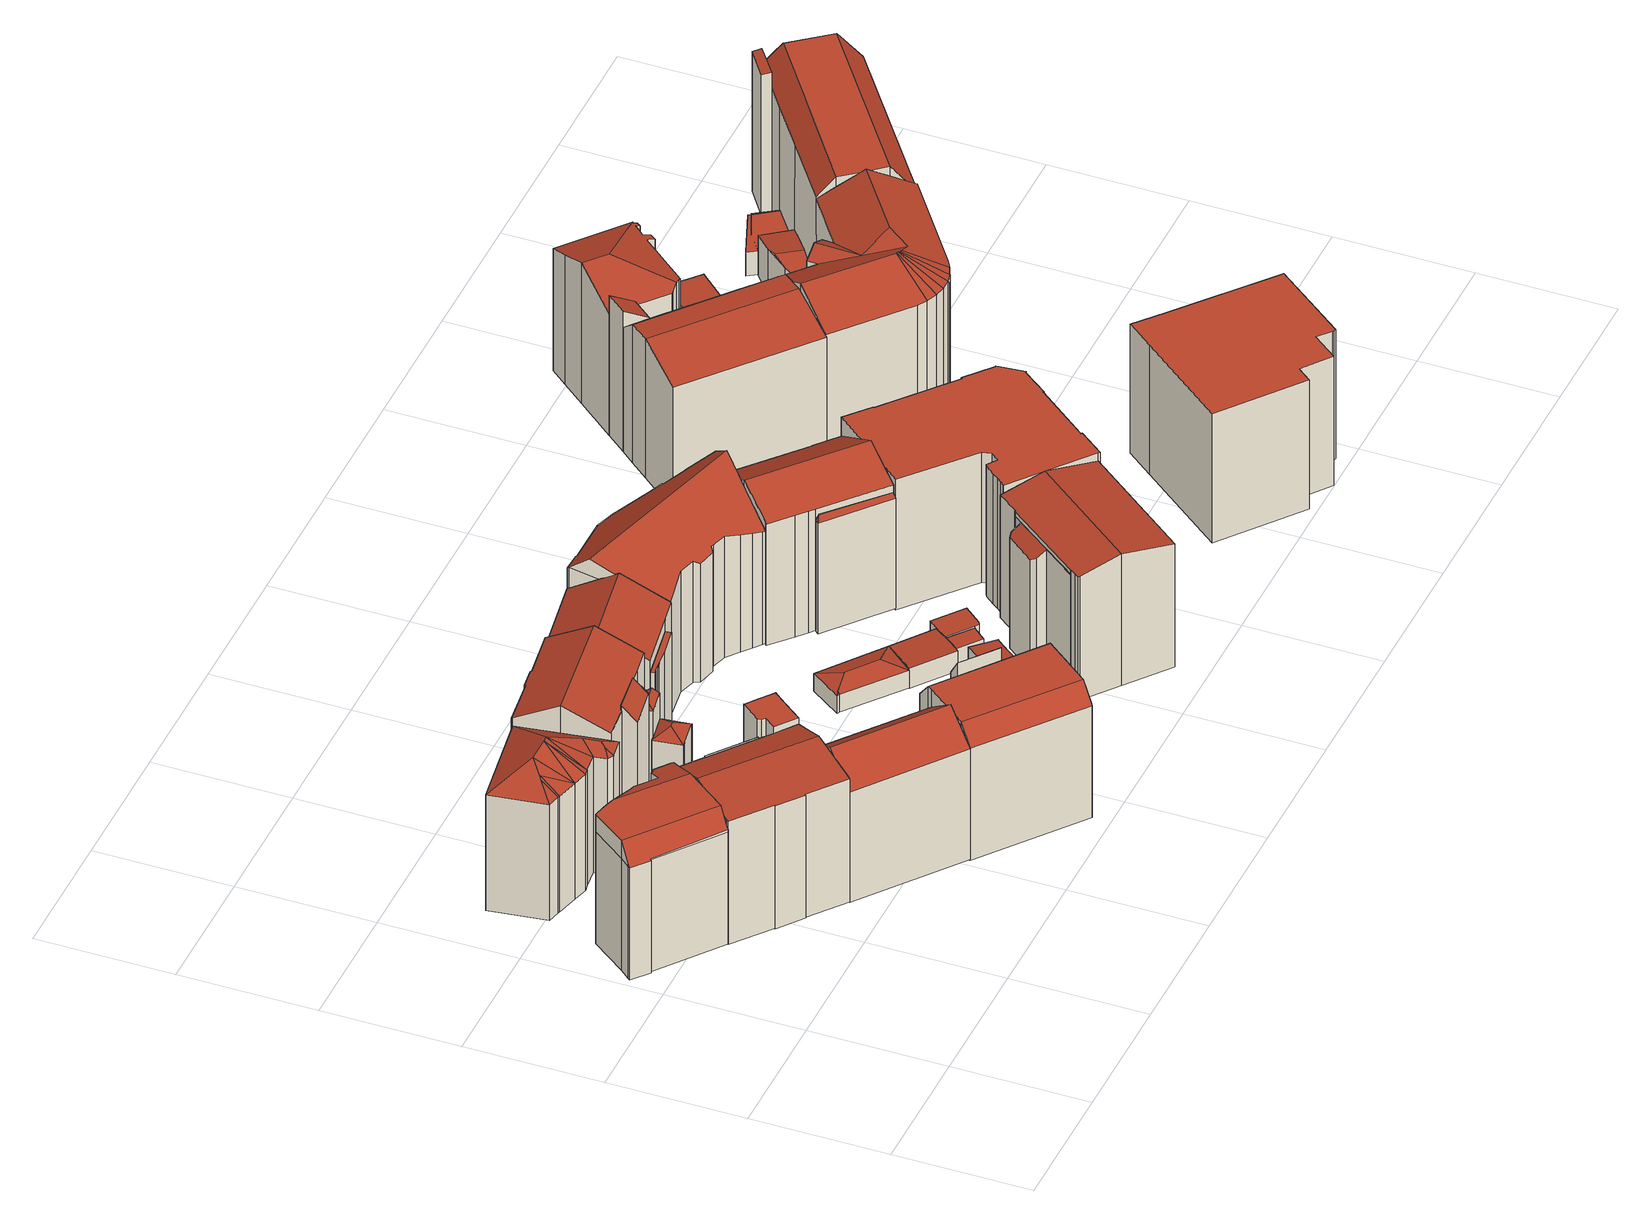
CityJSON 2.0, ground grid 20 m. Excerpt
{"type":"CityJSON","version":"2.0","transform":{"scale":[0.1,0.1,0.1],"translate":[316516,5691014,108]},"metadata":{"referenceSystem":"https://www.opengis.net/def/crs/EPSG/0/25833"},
"CityObjects":{
"building1":{"type":"Building","attributes":{"Dachtyp_tdc":"tdcFreeFormRoof","Gemeindeschluessel":14713000,"Dachneigung":1.89,"QualitaetDacherkennung":36,"Geometrietyp2DReferenz":"3000","function":"31001_9998","roofType":"5000","measuredHeight":21.41},"geometry":[{"type":"MultiSurface","lod":"2","boundaries":[[[0,1,2,3]],[[1,4,5,2]],[[4,6,7,5]],[[6,8,9,7]],[[8,10,11,9]],[[10,12,13,11]],[[12,14,15,13]],[[14,16,17,15]],[[18,19,20,21,22,23,24,25,26,27,28,29]],[[30,31,32,33,34,35,36,37]],[[34,29,28,38,39,35]],[[40,31,30]],[[41,16,19,18]],[[42,41,18,29]],[[43,44,34,33]],[[44,42,29,34]],[[45,43,33,32]],[[40,45,32,31]],[[46,37,36]],[[47,46,36,35]],[[48,47,35,39]],[[49,48,39,38]],[[0,50,28,27]],[[50,49,38,28]],[[1,0,27,26]],[[4,1,26,25]],[[6,4,25,24]],[[8,6,24,23]],[[10,8,23,22]],[[12,10,22,21]],[[14,12,21,20]],[[16,14,20,19]],[[17,51,52,53,54,55,56,57,58,59,60,61,62,63,3,2,5,7,9,11,13,15]],[[16,41,51,17]],[[41,42,52,51]],[[42,44,53,52]],[[44,43,54,53]],[[43,45,55,54]],[[45,40,56,55]],[[40,30,57,56]],[[30,37,58,57]],[[37,46,59,58]],[[46,47,60,59]],[[47,48,61,60]],[[48,49,62,61]],[[49,50,63,62]],[[50,0,3,63]]],"semantics":{"surfaces":[{"type":"WallSurface"},{"type":"RoofSurface"},{"type":"GroundSurface"}],"values":[0,0,0,0,0,0,0,0,1,1,1,0,0,0,0,0,0,0,0,0,0,0,0,0,0,0,0,0,0,0,0,0,2,0,0,0,0,0,0,0,0,0,0,0,0,0,0]}}]},
"building2":{"type":"Building","attributes":{"Dachtyp_tdc":"tdcFreeFormRoof","Gemeindeschluessel":14713000,"Dachneigung":32.53,"QualitaetDacherkennung":9,"Geometrietyp2DReferenz":"3000","function":"31001_9998","roofType":"5000","measuredHeight":22.64},"geometry":[{"type":"MultiSurface","lod":"2","boundaries":[[[64,65,66,67]],[[68,64,69]],[[70,68,69,71]],[[72,73,74]],[[75,73,72]],[[70,73,75]],[[73,70,71]],[[76,77,78]],[[76,79,77]],[[72,79,76]],[[79,72,74]],[[80,81,78,77,82]],[[80,82,83]],[[84,81,80,83,85]],[[84,85,86]],[[76,78,81,84,86,87]],[[75,72,76,87,65]],[[68,70,75,65,64]],[[66,88,89,90,91,92,93,94,95,96,97,98,67]],[[65,87,88,66]],[[87,86,89,88]],[[86,85,90,89]],[[85,83,91,90]],[[83,82,92,91]],[[82,77,93,92]],[[77,79,94,93]],[[79,74,95,94]],[[74,73,96,95]],[[73,71,97,96]],[[71,69,98,97]],[[69,64,67,98]]],"semantics":{"surfaces":[{"type":"WallSurface"},{"type":"RoofSurface"},{"type":"GroundSurface"}],"values":[0,1,1,1,1,1,1,1,1,1,1,1,1,1,1,1,1,1,2,0,0,0,0,0,0,0,0,0,0,0,0]}}]},
"building3":{"type":"Building","attributes":{"Gemeindeschluessel":14713000,"Geometrietyp2DReferenz":"3000","function":"31001_9998","roofType":"9999"},"children":["building3-1","building3-2","building3-3"]},
"building3-1":{"type":"BuildingPart","attributes":{"Dachtyp_tdc":"tdcPolyFlatRoof","Dachneigung":49.2,"QualitaetDacherkennung":31,"Geometrietyp2DReferenz":"3000","roofType":"2100","measuredHeight":20.34},"parents":["building3"],"geometry":[{"type":"MultiSurface","lod":"2","boundaries":[[[99,100,101,102,103]],[[104,100,99,105,106,107,108]],[[109,110,111,112,103,102,113]],[[108,107,110,109,114]],[[107,106,111,110]],[[106,105,112,111]],[[105,99,103,112]],[[115,101,100,104]],[[115,113,102,101]],[[108,114,115,104]],[[114,109,113,115]]],"semantics":{"surfaces":[{"type":"WallSurface"},{"type":"RoofSurface"},{"type":"GroundSurface"},{"type":"ClosureSurface"}],"values":[0,1,2,0,0,0,0,0,3,0,3]}}]},
"building3-2":{"type":"BuildingPart","attributes":{"Dachtyp_tdc":"tdcGableRoof","Dachneigung":10.23,"QualitaetDacherkennung":52,"Geometrietyp2DReferenz":"3000","roofType":"3100","measuredHeight":21.64},"parents":["building3"],"geometry":[{"type":"MultiSurface","lod":"2","boundaries":[[[116,117,118,119]],[[117,120,121,118]],[[120,122,123,121]],[[122,124,125,123]],[[124,126,127,125]],[[126,128,129,127]],[[128,130,131,129]],[[130,114,109,131]],[[101,132,133,102]],[[134,135,136,137]],[[135,138,139,136]],[[138,140,141,139]],[[140,142,143,141]],[[142,116,119,143]],[[138,135,134,132,101,115,114,130,128]],[[128,126,124,122,120,117,116,142,140,138]],[[119,118,121,123,125,127,129,131,109,113,102,133,137,136,139,141,143]],[[113,109,114,115]],[[101,102,113,115]],[[134,137,133,132]]],"semantics":{"surfaces":[{"type":"WallSurface"},{"type":"RoofSurface"},{"type":"GroundSurface"},{"type":"ClosureSurface"}],"values":[0,0,0,0,0,0,0,0,0,0,0,0,0,0,1,1,2,3,3,3]}}]},
"building3-3":{"type":"BuildingPart","attributes":{"Dachtyp_tdc":"tdcPolyFlatRoof","Dachneigung":0,"QualitaetDacherkennung":14,"Geometrietyp2DReferenz":"3000","roofType":"1000","measuredHeight":21.03},"parents":["building3"],"geometry":[{"type":"MultiSurface","lod":"2","boundaries":[[[144,145,146,133,132]],[[145,147,148,146]],[[147,149,150,148]],[[149,151,152,150]],[[151,153,154,152]],[[153,155,156,154]],[[155,157,158,156]],[[157,159,160,158]],[[159,161,162,160]],[[161,163,134,137,162]],[[163,161,159,157,155,153,151,149,147,145,144]],[[133,146,148,150,152,154,156,158,160,162,137]],[[132,134,163,144]],[[132,133,137,134]]],"semantics":{"surfaces":[{"type":"WallSurface"},{"type":"RoofSurface"},{"type":"GroundSurface"},{"type":"ClosureSurface"}],"values":[0,0,0,0,0,0,0,0,0,0,1,2,0,3]}}]},
"building4":{"type":"Building","attributes":{"Dachtyp_tdc":"tdcGableRoof","Gemeindeschluessel":14713000,"Dachneigung":37.11,"QualitaetDacherkennung":63,"Geometrietyp2DReferenz":"3000","function":"31001_9998","roofType":"3100","measuredHeight":21.99},"geometry":[{"type":"MultiSurface","lod":"2","boundaries":[[[164,165,166,167]],[[165,168,169,166]],[[168,170,171,169]],[[170,172,173,171]],[[172,164,167,173]],[[172,174,175,176,164]],[[177,175,174,178]],[[170,178,174,172]],[[168,177,178,170]],[[165,176,175,177,168]],[[164,176,165]],[[167,166,169,171,173]]],"semantics":{"surfaces":[{"type":"WallSurface"},{"type":"RoofSurface"},{"type":"GroundSurface"}],"values":[0,0,0,0,0,1,1,0,0,0,0,2]}}]},
"building5":{"type":"Building","attributes":{"Gemeindeschluessel":14713000,"Geometrietyp2DReferenz":"3000","function":"31001_9998","roofType":"9999"},"children":["building5-1","building5-2","building5-3","building5-4"]},
"building5-1":{"type":"BuildingPart","attributes":{"Dachtyp_tdc":"tdcPolyFlatRoof","Dachneigung":47.16,"QualitaetDacherkennung":30,"Geometrietyp2DReferenz":"3000","roofType":"2100","measuredHeight":20.87},"parents":["building5"],"geometry":[{"type":"MultiSurface","lod":"2","boundaries":[[[179,180,181]],[[179,182,183,180]],[[182,184,185,183]],[[184,186,187,188,185]],[[189,186,184,182,179]],[[180,183,185,188,190]],[[191,187,186,189]],[[191,190,188,187]],[[181,191,189,179]],[[181,180,190,191]]],"semantics":{"surfaces":[{"type":"WallSurface"},{"type":"RoofSurface"},{"type":"GroundSurface"},{"type":"ClosureSurface"}],"values":[0,0,0,0,1,2,0,3,0,3]}}]},
"building5-2":{"type":"BuildingPart","attributes":{"Dachtyp_tdc":"tdcFreeFormRoof","Dachneigung":36.41,"QualitaetDacherkennung":23,"Geometrietyp2DReferenz":"3000","roofType":"5000","measuredHeight":14.68},"parents":["building5"],"geometry":[{"type":"MultiSurface","lod":"2","boundaries":[[[192,193,194,195]],[[193,196,197,198,194]],[[199,200,201,202,203]],[[204,192,200,205]],[[205,200,199]],[[199,196,206,204,205]],[[192,204,206,193]],[[193,206,196]],[[201,195,194,198,202]],[[195,201,200,192]],[[203,197,196,199]],[[203,202,198,197]]],"semantics":{"surfaces":[{"type":"WallSurface"},{"type":"RoofSurface"},{"type":"GroundSurface"},{"type":"ClosureSurface"}],"values":[0,0,0,1,1,1,0,0,2,3,0,3]}}]},
"building5-3":{"type":"BuildingPart","attributes":{"Dachtyp_tdc":"tdcGableRoof","Dachneigung":26.4,"QualitaetDacherkennung":64,"Geometrietyp2DReferenz":"3000","roofType":"3100","measuredHeight":23.47},"parents":["building5"],"geometry":[{"type":"MultiSurface","lod":"2","boundaries":[[[207,208,209,89]],[[208,210,88,209]],[[210,211,212,88]],[[211,213,214,212]],[[213,215,216,214]],[[215,217,218,216]],[[217,219,220,218]],[[219,221,222,220]],[[221,223,224,222]],[[223,225,226,224]],[[225,227,192,195,226]],[[228,181,180,201,200]],[[225,223,221,219,217,215,213,211,210,208]],[[208,207,187,191,181,228,227,225]],[[180,190,188,89,209,88,212,214,216,218,220,222,224,226,195,201]],[[187,207,89,188]],[[200,192,227,228]],[[200,201,195,192]],[[190,180,181,191]],[[187,188,190,191]]],"semantics":{"surfaces":[{"type":"WallSurface"},{"type":"RoofSurface"},{"type":"GroundSurface"},{"type":"ClosureSurface"}],"values":[0,0,0,0,0,0,0,0,0,0,0,0,1,1,2,0,0,3,3,3]}}]},
"building5-4":{"type":"BuildingPart","attributes":{"Dachtyp_tdc":"tdcFreeFormRoof","Dachneigung":27.91,"QualitaetDacherkennung":16,"Geometrietyp2DReferenz":"3000","roofType":"5000","measuredHeight":10.86},"parents":["building5"],"geometry":[{"type":"MultiSurface","lod":"2","boundaries":[[[197,229,230,198]],[[229,231,232,230]],[[231,233,234,232]],[[233,235,236,234]],[[235,237,238,236]],[[237,203,202,238]],[[235,233,231,229,239,240]],[[229,197,239]],[[197,203,237,240,239]],[[237,235,240]],[[198,230,232,234,236,238,202]],[[198,202,203,197]]],"semantics":{"surfaces":[{"type":"WallSurface"},{"type":"RoofSurface"},{"type":"GroundSurface"},{"type":"ClosureSurface"}],"values":[0,0,0,0,0,0,1,1,1,1,2,3]}}]},
"building6":{"type":"Building","attributes":{"Gemeindeschluessel":14713000,"Geometrietyp2DReferenz":"3000","function":"31001_9998","roofType":"9999"},"children":["building6-1","building6-2"]},
"building6-1":{"type":"BuildingPart","attributes":{"Dachtyp_tdc":"tdcCutGableRoof","Dachneigung":0.357,"QualitaetDacherkennung":66,"Geometrietyp2DReferenz":"3000","roofType":"9999","measuredHeight":21.23},"parents":["building6"],"geometry":[{"type":"MultiSurface","lod":"2","boundaries":[[[241,242,243,244]],[[242,245,246,243]],[[245,247,248,246]],[[247,249,250,248]],[[251,252,253,254]],[[252,255,256,253]],[[255,257,258,256]],[[257,259,260,258]],[[259,261,262,260]],[[261,263,264,262]],[[263,265,266,264]],[[265,267,268,266]],[[267,269,270,268]],[[269,271,272,270]],[[271,273,274,272]],[[273,241,244,274]],[[269,267,265,263,261]],[[259,257,255,252,251,249,247,245,242,241,273]],[[261,259,273,271,269]],[[244,243,246,248,250,254,253,256,258,260,262,264,266,268,270,272,274]],[[251,254,250,249]]],"semantics":{"surfaces":[{"type":"WallSurface"},{"type":"RoofSurface"},{"type":"GroundSurface"},{"type":"ClosureSurface"}],"values":[0,0,0,0,0,0,0,0,0,0,0,0,0,0,0,0,1,1,1,2,3]}}]},
"building6-2":{"type":"BuildingPart","attributes":{"Dachtyp_tdc":"tdcPolyFlatRoof","Dachneigung":56.4,"QualitaetDacherkennung":29,"Geometrietyp2DReferenz":"3000","roofType":"2100","measuredHeight":21.3},"parents":["building6"],"geometry":[{"type":"MultiSurface","lod":"2","boundaries":[[[275,276,251,254,277]],[[278,279,280,250,249]],[[279,275,277,280]],[[279,278,276,275]],[[277,254,250,280]],[[249,251,276,278]],[[249,250,254,251]]],"semantics":{"surfaces":[{"type":"WallSurface"},{"type":"RoofSurface"},{"type":"GroundSurface"},{"type":"ClosureSurface"}],"values":[0,0,0,1,2,0,3]}}]},
"building7":{"type":"Building","attributes":{"Gemeindeschluessel":14713000,"Geometrietyp2DReferenz":"3000","function":"31001_9998","roofType":"9999"},"children":["building7-1","building7-2"]},
"building7-1":{"type":"BuildingPart","attributes":{"Dachtyp_tdc":"tdcPolyFlatRoof","Dachneigung":0,"QualitaetDacherkennung":9,"Geometrietyp2DReferenz":"3000","roofType":"1000","measuredHeight":17.21},"parents":["building7"],"geometry":[{"type":"MultiSurface","lod":"2","boundaries":[[[281,282,283,284]],[[282,285,286,283]],[[285,287,288,286]],[[287,289,290,288]],[[289,291,292,290]],[[291,293,294,292]],[[295,281,284,296]],[[295,293,291,289,287,285,282,281]],[[284,283,286,288,290,292,294,296]],[[296,294,293,295]]],"semantics":{"surfaces":[{"type":"WallSurface"},{"type":"RoofSurface"},{"type":"GroundSurface"},{"type":"ClosureSurface"}],"values":[0,0,0,0,0,0,0,1,2,3]}}]},
"building7-2":{"type":"BuildingPart","attributes":{"Dachtyp_tdc":"tdcGableRoof","Dachneigung":28.44,"QualitaetDacherkennung":63,"Geometrietyp2DReferenz":"3000","roofType":"3100","measuredHeight":22.56},"parents":["building7"],"geometry":[{"type":"MultiSurface","lod":"2","boundaries":[[[297,298,299,300]],[[298,301,302,299]],[[301,303,304,302]],[[303,305,306,304]],[[305,307,295,296,306]],[[308,309,310,294,293]],[[309,311,312,310]],[[311,313,314,312]],[[313,297,300,314]],[[309,308,307,305,303,301]],[[301,298,297,313,311,309]],[[300,299,302,304,306,296,294,310,312,314]],[[308,293,295,307]],[[293,294,296,295]]],"semantics":{"surfaces":[{"type":"WallSurface"},{"type":"RoofSurface"},{"type":"GroundSurface"},{"type":"ClosureSurface"}],"values":[0,0,0,0,0,0,0,0,0,1,1,2,0,3]}}]},
"building8":{"type":"Building","attributes":{"Dachtyp_tdc":"tdcFreeFormRoof","Gemeindeschluessel":14713000,"Dachneigung":17.72,"QualitaetDacherkennung":21,"Geometrietyp2DReferenz":"3000","function":"31001_9998","roofType":"5000","measuredHeight":3.78},"geometry":[{"type":"MultiSurface","lod":"2","boundaries":[[[315,316,317,318]],[[316,319,320,317]],[[319,321,322,320]],[[321,323,324,322]],[[323,315,318,324]],[[325,326,323,321]],[[327,325,321,319]],[[327,319,316]],[[326,325,327,316,315]],[[326,315,323]],[[318,317,320,322,324]]],"semantics":{"surfaces":[{"type":"WallSurface"},{"type":"RoofSurface"},{"type":"GroundSurface"}],"values":[0,0,0,0,0,1,1,1,1,1,2]}}]},
"building9":{"type":"Building","attributes":{"Dachtyp_tdc":"tdcPolyFlatRoof","Gemeindeschluessel":14713000,"Dachneigung":6.5,"QualitaetDacherkennung":56,"Geometrietyp2DReferenz":"3000","function":"31001_9998","roofType":"2100","measuredHeight":6.11},"geometry":[{"type":"MultiSurface","lod":"2","boundaries":[[[328,329,330,331]],[[329,332,333,330]],[[332,334,335,333]],[[334,336,337,335]],[[336,338,339,337]],[[338,340,341,339]],[[340,342,343,341]],[[342,328,331,343]],[[342,340,338,336,334,332,329,328]],[[331,330,333,335,337,339,341,343]]],"semantics":{"surfaces":[{"type":"WallSurface"},{"type":"RoofSurface"},{"type":"GroundSurface"}],"values":[0,0,0,0,0,0,0,0,1,2]}}]},
"building10":{"type":"Building","attributes":{"Dachtyp_tdc":"tdcPolyFlatRoof","Gemeindeschluessel":14713000,"Dachneigung":3.26,"QualitaetDacherkennung":68,"Geometrietyp2DReferenz":"3000","function":"31001_9998","roofType":"2100","measuredHeight":3.39},"geometry":[{"type":"MultiSurface","lod":"2","boundaries":[[[344,345,346,347]],[[345,323,348,346]],[[323,349,350,348]],[[349,351,352,350]],[[351,353,354,352]],[[353,344,347,354]],[[353,351,349,323,345,344]],[[347,346,348,350,352,354]]],"semantics":{"surfaces":[{"type":"WallSurface"},{"type":"RoofSurface"},{"type":"GroundSurface"}],"values":[0,0,0,0,0,0,1,2]}}]},
"building11":{"type":"Building","attributes":{"Dachtyp_tdc":"tdcFreeFormRoof","Gemeindeschluessel":14713000,"Dachneigung":31.94,"QualitaetDacherkennung":20,"Geometrietyp2DReferenz":"3000","function":"31001_9998","roofType":"5000","measuredHeight":24.43},"geometry":[{"type":"MultiSurface","lod":"2","boundaries":[[[355,356,357,358]],[[356,359,360,357]],[[359,361,362,360]],[[361,363,364,362]],[[363,365,366,364]],[[365,367,368,366]],[[367,369,370,368]],[[369,371,372,370]],[[371,373,374,372]],[[373,375,376,374]],[[375,377,378,376]],[[377,379,380,378]],[[379,381,382,380]],[[381,383,384,382]],[[383,385,386,384]],[[385,387,388,386]],[[387,389,390,388]],[[389,391,392,390]],[[391,393,394,392]],[[393,395,396,394]],[[395,397,398,396]],[[397,399,400,398]],[[399,401,402,400]],[[401,403,404,402]],[[403,355,358,404]],[[405,401,399,397,395,393,391,389,387,385,383,381,379,406]],[[377,375,373,371,369,367,365,363,361,359,356,355,403,405,406]],[[403,401,405]],[[379,377,406]],[[358,357,360,362,364,366,368,370,372,374,376,378,380,382,384,386,388,390,392,394,396,398,400,402,404]]],"semantics":{"surfaces":[{"type":"WallSurface"},{"type":"RoofSurface"},{"type":"GroundSurface"}],"values":[0,0,0,0,0,0,0,0,0,0,0,0,0,0,0,0,0,0,0,0,0,0,0,0,0,1,1,0,0,2]}}]},
"building12":{"type":"Building","attributes":{"Dachtyp_tdc":"tdcPolyFlatRoof","Gemeindeschluessel":14713000,"Dachneigung":4.57,"QualitaetDacherkennung":68,"Geometrietyp2DReferenz":"3000","function":"31001_9998","roofType":"2100","measuredHeight":3.16},"geometry":[{"type":"MultiSurface","lod":"2","boundaries":[[[407,408,409,410]],[[408,411,412,409]],[[411,413,414,412]],[[413,407,410,414]],[[413,411,408,407]],[[410,409,412,414]]],"semantics":{"surfaces":[{"type":"WallSurface"},{"type":"RoofSurface"},{"type":"GroundSurface"}],"values":[0,0,0,0,1,2]}}]},
"building13":{"type":"Building","attributes":{"Dachtyp_tdc":"tdcPolyFlatRoof","Gemeindeschluessel":14713000,"Dachneigung":5.61,"QualitaetDacherkennung":74,"Geometrietyp2DReferenz":"3000","function":"31001_9998","roofType":"2100","measuredHeight":3.63},"geometry":[{"type":"MultiSurface","lod":"2","boundaries":[[[415,416,417,418]],[[416,419,420,417]],[[419,421,422,420]],[[421,423,424,422]],[[423,425,426,424]],[[425,427,428,426]],[[427,415,418,428]],[[427,425,423,421,419,416,415]],[[418,417,420,422,424,426,428]]],"semantics":{"surfaces":[{"type":"WallSurface"},{"type":"RoofSurface"},{"type":"GroundSurface"}],"values":[0,0,0,0,0,0,0,1,2]}}]},
"building14":{"type":"Building","attributes":{"Gemeindeschluessel":14713000,"Geometrietyp2DReferenz":"3000","function":"31001_9998","roofType":"9999"},"children":["building14-1","building14-2"]},
"building14-1":{"type":"BuildingPart","attributes":{"Dachtyp_tdc":"tdcGableRoof","Dachneigung":10.12,"QualitaetDacherkennung":63,"Geometrietyp2DReferenz":"3000","roofType":"3100","measuredHeight":21.66},"parents":["building14"],"geometry":[{"type":"MultiSurface","lod":"2","boundaries":[[[429,430,431,432]],[[430,433,434,435,431]],[[436,437,438,439,440]],[[437,441,442,438]],[[441,443,444,442]],[[443,445,446,444]],[[445,447,448,446]],[[447,449,450,448]],[[449,451,452,450]],[[451,453,454,452]],[[453,455,456,454]],[[455,429,432,456]],[[451,449,447,445]],[[445,443,441,437,436,433,430,429,455,453,451]],[[432,431,435,439,438,442,444,446,448,450,452,454,456]],[[436,440,434,433]],[[440,439,435,434]]],"semantics":{"surfaces":[{"type":"WallSurface"},{"type":"RoofSurface"},{"type":"GroundSurface"},{"type":"ClosureSurface"}],"values":[0,0,0,0,0,0,0,0,0,0,0,0,1,1,2,0,3]}}]},
"building14-2":{"type":"BuildingPart","attributes":{"Dachtyp_tdc":"tdcPolyFlatRoof","Dachneigung":32.53,"QualitaetDacherkennung":50,"Geometrietyp2DReferenz":"3000","roofType":"2100","measuredHeight":19.44},"parents":["building14"],"geometry":[{"type":"MultiSurface","lod":"2","boundaries":[[[457,458,459,431]],[[458,460,461,459]],[[460,462,463,461]],[[462,464,465,463]],[[464,466,467,465]],[[466,468,469,467]],[[468,470,438,469]],[[470,440,439,438]],[[434,457,431,435]],[[434,440,470,468,466,464,462,460,458,457]],[[431,459,461,463,465,467,469,438,439,435]],[[435,439,440,434]]],"semantics":{"surfaces":[{"type":"WallSurface"},{"type":"RoofSurface"},{"type":"GroundSurface"},{"type":"ClosureSurface"}],"values":[0,0,0,0,0,0,0,0,0,1,2,3]}}]},
"building15":{"type":"Building","attributes":{"Gemeindeschluessel":14713000,"Geometrietyp2DReferenz":"3000","function":"31001_9998","roofType":"9999"},"children":["building15-1","building15-2"]},
"building15-1":{"type":"BuildingPart","attributes":{"Dachtyp_tdc":"tdcGableRoof","Dachneigung":31,"QualitaetDacherkennung":53,"Geometrietyp2DReferenz":"3000","roofType":"3100","measuredHeight":22.93},"parents":["building15"],"geometry":[{"type":"MultiSurface","lod":"2","boundaries":[[[471,472,473,474]],[[472,475,476,473]],[[475,477,478,476]],[[477,479,480,478]],[[479,481,482,480]],[[481,483,484,482]],[[483,485,486,484]],[[485,487,488,486]],[[487,489,490,488]],[[489,491,492,490]],[[491,493,494,492]],[[493,495,496,494]],[[495,497,498,499,496]],[[500,471,474,501,502]],[[495,493,491,489,487,485,483,481,479]],[[479,477,475,472,471,500,497,495]],[[474,473,476,478,480,482,484,486,488,490,492,494,496,499,501]],[[502,498,497,500]],[[502,501,499,498]]],"semantics":{"surfaces":[{"type":"WallSurface"},{"type":"RoofSurface"},{"type":"GroundSurface"},{"type":"ClosureSurface"}],"values":[0,0,0,0,0,0,0,0,0,0,0,0,0,0,1,1,2,0,3]}}]},
"building15-2":{"type":"BuildingPart","attributes":{"Dachtyp_tdc":"tdcFreeFormRoof","Dachneigung":68.84,"QualitaetDacherkennung":15,"Geometrietyp2DReferenz":"3000","roofType":"5000","measuredHeight":19.17},"parents":["building15"],"geometry":[{"type":"MultiSurface","lod":"2","boundaries":[[[503,502,501,504]],[[498,505,506,499]],[[505,503,504,506]],[[507,505,498]],[[508,507,498,502]],[[508,502,503]],[[507,508,503,505]],[[504,501,499,506]],[[499,501,502,498]]],"semantics":{"surfaces":[{"type":"WallSurface"},{"type":"RoofSurface"},{"type":"GroundSurface"},{"type":"ClosureSurface"}],"values":[0,0,0,1,1,1,1,2,3]}}]},
"building16":{"type":"Building","attributes":{"Dachtyp_tdc":"tdcPolyFlatRoof","Gemeindeschluessel":14713000,"Dachneigung":0,"QualitaetDacherkennung":41,"Geometrietyp2DReferenz":"3000","function":"31001_9998","roofType":"1000","measuredHeight":21.35},"geometry":[{"type":"MultiSurface","lod":"2","boundaries":[[[509,510,511,512]],[[510,513,514,511]],[[513,515,516,514]],[[515,517,518,516]],[[517,519,520,518]],[[519,521,522,520]],[[521,523,524,522]],[[523,525,526,524]],[[525,527,528,526]],[[527,529,530,528]],[[529,531,532,530]],[[531,533,534,532]],[[533,535,536,534]],[[535,537,538,536]],[[537,539,540,538]],[[539,541,542,540]],[[541,543,544,542]],[[543,545,546,544]],[[545,547,548,546]],[[547,549,550,548]],[[549,551,552,550]],[[551,553,554,552]],[[553,555,556,554]],[[555,557,558,556]],[[557,559,560,558]],[[559,561,562,560]],[[561,509,512,562]],[[561,559,557,555,553,551,549,547,545,543,541,539,537,535,533,531,529,527,525,523,521,519,517,515,513,510,509]],[[512,511,514,516,518,520,522,524,526,528,530,532,534,536,538,540,542,544,546,548,550,552,554,556,558,560,562]]],"semantics":{"surfaces":[{"type":"WallSurface"},{"type":"RoofSurface"},{"type":"GroundSurface"}],"values":[0,0,0,0,0,0,0,0,0,0,0,0,0,0,0,0,0,0,0,0,0,0,0,0,0,0,0,1,2]}}]},
"building17":{"type":"Building","attributes":{"Dachtyp_tdc":"tdcPolyFlatRoof","Gemeindeschluessel":14713000,"Dachneigung":0,"QualitaetDacherkennung":36,"Geometrietyp2DReferenz":"3000","function":"31001_9998","roofType":"1000","measuredHeight":21.16},"geometry":[{"type":"MultiSurface","lod":"2","boundaries":[[[563,564,565,566]],[[564,567,568,565]],[[567,569,570,568]],[[569,571,572,570]],[[571,573,574,572]],[[573,575,576,574]],[[575,577,578,576]],[[575,573,571,569,567,564,563,579,580,581,582,583,577]],[[578,584,585,586,587,588,566,565,568,570,572,574,576]],[[577,583,584,578]],[[583,582,585,584]],[[582,581,586,585]],[[581,580,587,586]],[[580,579,588,587]],[[579,563,566,588]]],"semantics":{"surfaces":[{"type":"WallSurface"},{"type":"RoofSurface"},{"type":"GroundSurface"}],"values":[0,0,0,0,0,0,0,1,2,0,0,0,0,0,0]}}]},
"building18":{"type":"Building","attributes":{"Gemeindeschluessel":14713000,"Geometrietyp2DReferenz":"3000","function":"31001_9998","roofType":"9999"},"children":["building18-1","building18-2","building18-3"]},
"building18-1":{"type":"BuildingPart","attributes":{"Dachtyp_tdc":"tdcCutGableRoof","Dachneigung":18.77,"QualitaetDacherkennung":46,"Geometrietyp2DReferenz":"3000","roofType":"9999","measuredHeight":22.87},"parents":["building18"],"geometry":[{"type":"MultiSurface","lod":"2","boundaries":[[[589,590,591,592]],[[590,593,594,591]],[[593,595,596,594]],[[595,597,598,596]],[[597,599,600,598]],[[599,601,602,600]],[[601,603,604,602]],[[603,605,606,604]],[[605,607,608,606]],[[607,609,610,608]],[[609,611,612,610]],[[611,613,614,612]],[[599,597,595,593,590,589,613,611]],[[609,607,605,603,601]],[[611,609,601,599]],[[614,592,591,594,596,598,600,602,604,606,608,610,612]],[[592,614,613,589]]],"semantics":{"surfaces":[{"type":"WallSurface"},{"type":"RoofSurface"},{"type":"GroundSurface"},{"type":"ClosureSurface"}],"values":[0,0,0,0,0,0,0,0,0,0,0,0,1,1,1,2,3]}}]},
"building18-2":{"type":"BuildingPart","attributes":{"Dachtyp_tdc":"tdcPolyFlatRoof","Dachneigung":31.43,"QualitaetDacherkennung":49,"Geometrietyp2DReferenz":"3000","roofType":"2100","measuredHeight":22.99},"parents":["building18"],"geometry":[{"type":"MultiSurface","lod":"2","boundaries":[[[615,616,589,592,617,618]],[[619,620,621,622,614,613]],[[620,619,616,615]],[[617,592,614,622]],[[613,589,616,619]],[[613,614,592,589]],[[615,618,621,620]],[[618,617,622,621]]],"semantics":{"surfaces":[{"type":"WallSurface"},{"type":"RoofSurface"},{"type":"GroundSurface"},{"type":"ClosureSurface"}],"values":[0,0,1,2,0,3,0,3]}}]},
"building18-3":{"type":"BuildingPart","attributes":{"Dachtyp_tdc":"tdcFreeFormRoof","Dachneigung":20.84,"QualitaetDacherkennung":49,"Geometrietyp2DReferenz":"3000","roofType":"5000","measuredHeight":23.1},"parents":["building18"],"geometry":[{"type":"MultiSurface","lod":"2","boundaries":[[[621,623,624,622]],[[623,625,626,624]],[[625,627,628,626]],[[627,629,630,628]],[[629,631,632,630]],[[631,633,634,632]],[[633,635,636,634]],[[635,637,638,636]],[[637,639,640,638]],[[639,641,642,640]],[[641,643,644,642]],[[643,645,646,644]],[[645,647,648,646]],[[647,649,650,648]],[[649,651,652,650]],[[651,653,654,652]],[[653,655,656,654]],[[655,657,658,656]],[[657,618,617,658]],[[653,651,649,647,645,643,641,639,637,635,633,631,629,659]],[[629,627,625,623,659]],[[623,621,618,657,655,653,659]],[[617,622,624,626,628,630,632,634,636,638,640,642,644,646,648,650,652,654,656,658]],[[622,617,618,621]]],"semantics":{"surfaces":[{"type":"WallSurface"},{"type":"RoofSurface"},{"type":"GroundSurface"},{"type":"ClosureSurface"}],"values":[0,0,0,0,0,0,0,0,0,0,0,0,0,0,0,0,0,0,0,1,1,1,2,3]}}]},
"building19":{"type":"Building","attributes":{"Gemeindeschluessel":14713000,"Dachtyp_tdc":"tdcFreeFormRoof","Dachneigung":35.15,"QualitaetDacherkennung":4,"Geometrietyp2DReferenz":"3000","function":"31001_9998","roofType":"5000","measuredHeight":15.22},"geometry":[{"type":"MultiSurface","lod":"2","boundaries":[[[660,661,662,663]],[[661,664,665,662]],[[664,666,667,665]],[[666,668,669,667]],[[668,670,671,669]],[[670,672,673,671]],[[672,660,663,673]],[[660,672,674,675,676,677,678]],[[677,676,679,680]],[[661,678,677,680,664]],[[664,680,679,666]],[[666,679,676,675,668]],[[660,678,661]],[[668,675,674,670]],[[670,674,672]],[[663,662,665,667,669,671,673]]],"semantics":{"surfaces":[{"type":"WallSurface"},{"type":"RoofSurface"},{"type":"GroundSurface"}],"values":[0,0,0,0,0,0,0,1,1,0,0,0,0,0,0,2]}}]},
"building20":{"type":"Building","attributes":{"Gemeindeschluessel":14713000,"Geometrietyp2DReferenz":"3000","function":"31001_9998","roofType":"9999"},"children":["building20-1","building20-2"]},
"building20-1":{"type":"BuildingPart","attributes":{"Dachtyp_tdc":"tdcPolyFlatRoof","Dachneigung":0,"QualitaetDacherkennung":0,"Geometrietyp2DReferenz":"3000","roofType":"9999","measuredHeight":3.06},"parents":["building20"],"geometry":[{"type":"MultiSurface","lod":"2","boundaries":[[[681,682,683,684,685]],[[685,684,686,687]],[[684,683,688,686]],[[683,682,689,688]],[[681,685,687,690]],[[687,686,688,689,690]],[[690,689,682,681]]],"semantics":{"surfaces":[{"type":"RoofSurface"},{"type":"WallSurface"},{"type":"GroundSurface"},{"type":"ClosureSurface"}],"values":[0,1,1,1,1,2,3]}}]},
"building20-2":{"type":"BuildingPart","attributes":{"Dachtyp_tdc":"tdcPolyFlatRoof","Dachneigung":4.04,"QualitaetDacherkennung":49,"Geometrietyp2DReferenz":"3000","roofType":"2100","measuredHeight":6.36},"parents":["building20"],"geometry":[{"type":"MultiSurface","lod":"2","boundaries":[[[691,692,693,689,682]],[[692,694,695,693]],[[694,696,697,695]],[[696,698,699,697]],[[698,700,701,699]],[[700,702,703,701]],[[702,704,705,703]],[[704,706,681,690,705]],[[704,702,700,698,696,694,692,691,706]],[[690,689,693,695,697,699,701,703,705]],[[682,681,706,691]],[[682,689,690,681]]],"semantics":{"surfaces":[{"type":"WallSurface"},{"type":"RoofSurface"},{"type":"GroundSurface"},{"type":"ClosureSurface"}],"values":[0,0,0,0,0,0,0,0,1,2,0,3]}}]},
"building21":{"type":"Building","attributes":{"Dachtyp_tdc":"tdcPolyFlatRoof","Gemeindeschluessel":14713000,"Dachneigung":3.59,"QualitaetDacherkennung":61,"Geometrietyp2DReferenz":"3000","function":"31001_9998","roofType":"2100","measuredHeight":6.88},"geometry":[{"type":"MultiSurface","lod":"2","boundaries":[[[707,708,709,710]],[[708,711,712,709]],[[711,713,714,712]],[[713,715,716,714]],[[715,717,718,716]],[[717,719,720,718]],[[719,721,722,720]],[[721,723,724,722]],[[723,707,710,724]],[[723,721,719,717,715,713,711,708,707]],[[710,709,712,714,716,718,720,722,724]]],"semantics":{"surfaces":[{"type":"WallSurface"},{"type":"RoofSurface"},{"type":"GroundSurface"}],"values":[0,0,0,0,0,0,0,0,0,1,2]}}]},
"building22":{"type":"Building","attributes":{"name":"MEDIAN Ambulantes Gesundheitszentrum Leipzig","Gemeindeschluessel":14713000,"Geometrietyp2DReferenz":"3000","function":"31001_3242","roofType":"9999"},"children":["building22-1","building22-2","building22-3","building22-4"]},
"building22-1":{"type":"BuildingPart","attributes":{"Dachtyp_tdc":"tdcFreeFormRoof","Dachneigung":28.73,"QualitaetDacherkennung":13,"Geometrietyp2DReferenz":"3000","roofType":"5000","measuredHeight":24.02},"parents":["building22"],"geometry":[{"type":"MultiSurface","lod":"2","boundaries":[[[725,726,727,728]],[[726,729,730,727]],[[729,731,732,730]],[[731,733,734,732]],[[733,735,604,734]],[[735,736,737,604]],[[736,597,598,737]],[[597,738,739,598]],[[738,740,741,739]],[[740,742,743,741]],[[742,744,745,743]],[[744,746,747,745]],[[746,748,749,747]],[[748,750,751,749]],[[750,752,753,751]],[[754,755,756,757,758]],[[755,759,760,756]],[[726,725,761,762]],[[725,763,764,761]],[[763,765,759,766,764]],[[728,727,730,732,734,604,737,598,739,741,743,745,747,749,751,753,767,768,769,757,756,760,770,771]],[[759,765,770,760]],[[765,763,771,770]],[[763,725,728,771]],[[759,755,754,772,773,774,775,776,777,766]],[[775,778,779,752,750,780,776]],[[750,748,746,780]],[[746,744,742,777,776,780]],[[742,740,738,597,736,781,782,762,761,764,766,777]],[[736,735,733,731,781]],[[731,729,782,781]],[[729,726,762,782]],[[783,778,775]],[[768,767,779,778,783]],[[767,753,752,779]],[[754,758,772]],[[774,783,775]],[[758,757,769,773,772]],[[773,769,768,783,774]]],"semantics":{"surfaces":[{"type":"WallSurface"},{"type":"RoofSurface"},{"type":"GroundSurface"},{"type":"ClosureSurface"}],"values":[0,0,0,0,0,0,0,0,0,0,0,0,0,0,0,0,0,1,1,1,2,0,0,0,1,1,1,1,1,1,1,1,0,3,3,0,0,3,3]}}]},
"building22-2":{"type":"BuildingPart","attributes":{"Dachtyp_tdc":"tdcPolyFlatRoof","Dachneigung":7.83,"QualitaetDacherkennung":29,"Geometrietyp2DReferenz":"3000","roofType":"2100","measuredHeight":23.18},"parents":["building22"],"geometry":[{"type":"MultiSurface","lod":"2","boundaries":[[[784,785,786,787,788]],[[789,790,791,792,793]],[[790,784,788,791]],[[790,789,785,784]],[[788,787,792,791]],[[793,786,785,789]],[[793,792,787,786]]],"semantics":{"surfaces":[{"type":"WallSurface"},{"type":"RoofSurface"},{"type":"GroundSurface"},{"type":"ClosureSurface"}],"values":[0,0,0,1,2,0,3]}}]},
"building22-3":{"type":"BuildingPart","attributes":{"Dachtyp_tdc":"tdcFreeFormRoof","Dachneigung":10.02,"QualitaetDacherkennung":9,"Geometrietyp2DReferenz":"3000","roofType":"5000","measuredHeight":7.53},"parents":["building22"],"geometry":[{"type":"MultiSurface","lod":"2","boundaries":[[[794,795,796,753]],[[795,797,798,796]],[[797,799,800,798]],[[799,801,802,800]],[[801,803,804,802]],[[805,803,801,799,806]],[[805,806,797,795,794]],[[799,797,806]],[[753,796,798,800,802,804]],[[794,753,804,803]],[[794,803,805]]],"semantics":{"surfaces":[{"type":"WallSurface"},{"type":"RoofSurface"},{"type":"GroundSurface"},{"type":"ClosureSurface"}],"values":[0,0,0,0,0,1,1,0,2,3,3]}}]},
"building22-4":{"type":"BuildingPart","attributes":{"Dachtyp_tdc":"tdcCutGableRoof","Dachneigung":2.37,"QualitaetDacherkennung":56,"Geometrietyp2DReferenz":"3000","roofType":"9999","measuredHeight":23.79},"parents":["building22"],"geometry":[{"type":"MultiSurface","lod":"2","boundaries":[[[807,758,757,808]],[[809,794,753,752]],[[810,811,812,804,803]],[[811,793,792,812]],[[786,813,814,787]],[[813,815,816,814]],[[815,807,808,816]],[[817,772,758,807,815]],[[813,786,793,811,810,809,818]],[[815,813,818,778,783,774,817]],[[808,757,769,768,767,753,804,812,792,787,814,816]],[[773,772,817]],[[769,757,758,772,773]],[[818,779,778]],[[774,773,817]],[[779,767,768,783,778]],[[783,768,769,773,774]],[[809,752,779,818]],[[767,779,752,753]],[[810,803,805,794,809]],[[803,804,753,794]],[[803,794,805]],[[786,787,792,793]]],"semantics":{"surfaces":[{"type":"WallSurface"},{"type":"RoofSurface"},{"type":"GroundSurface"},{"type":"ClosureSurface"}],"values":[0,0,0,0,0,0,0,1,1,1,2,0,3,0,0,3,3,0,3,0,3,3,3]}}]},
"building23":{"type":"Building","attributes":{"Gemeindeschluessel":14713000,"Dachneigung":90,"Dachorientierung":0,"MittlereTraufHoehe":112.26,"QualitaetDacherkennung":86,"ObjektHoehe":3.76,"BodenHoehe":108.5,"Geometrietyp2DReferenz":"3000","AbsoluteHoehe":112.26,"Dachflaeche":41.59,"function":"31001_9998","roofType":"1000","measuredHeight":3.76,"storeysAboveGround":1},"geometry":[{"type":"MultiSurface","lod":"2","boundaries":[[[819,820,821,822]],[[820,823,824,821]],[[823,825,826,824]],[[825,827,828,826]],[[827,819,822,828]],[[827,825,823,820,819]],[[822,821,824,826,828]]],"semantics":{"surfaces":[{"type":"WallSurface"},{"type":"RoofSurface"},{"type":"GroundSurface"}],"values":[0,0,0,0,0,1,2]}}]},
"building24":{"type":"Building","attributes":{"name":"MEDIAN Ambulantes Gesundheitszentrum Leipzig","Dachtyp_tdc":"tdcPolyFlatRoof","Gemeindeschluessel":14713000,"Dachneigung":0,"QualitaetDacherkennung":45,"Geometrietyp2DReferenz":"3000","function":"31001_3242","roofType":"1000","measuredHeight":3.75},"geometry":[{"type":"MultiSurface","lod":"2","boundaries":[[[820,829,830,821]],[[829,831,832,830]],[[831,833,834,832]],[[833,819,822,834]],[[819,820,821,822]],[[819,833,831,829,820]],[[821,830,832,834,822]]],"semantics":{"surfaces":[{"type":"WallSurface"},{"type":"RoofSurface"},{"type":"GroundSurface"}],"values":[0,0,0,0,0,1,2]}}]}
},
"vertices":[
[131,499,190],[139,498,190],[139,498,6],[131,499,6],[147,491,190],[147,491,6],[168,475,190],[168,475,6],[181,491,190],[181,491,6],[184,489,190],[184,489,6],[189,492,190],[189,492,6],[211,475,190],[211,475,6],[213,472,190],[213,472,6],[206,464,209],[213,472,206],[211,475,206],[189,492,206],[184,489,207],[181,491,207],[168,475,213],[147,491,213],[139,498,213],[131,499,214],[96,510,218],[186,438,218],[30,429,190],[31,431,192],[124,360,194],[125,362,197],[136,375,220],[20,466,220],[8,452,195],[6,449,190],[78,515,218],[60,519,218],[31,431,190],[206,464,190],[186,438,190],[125,362,190],[136,375,190],[124,360,190],[8,452,190],[20,466,190],[60,519,190],[78,515,190],[96,510,190],[206,464,6],[186,438,6],[136,375,6],[125,362,6],[124,360,6],[31,431,6],[30,429,6],[6,449,6],[8,452,6],[20,466,6],[60,519,6],[78,515,6],[96,510,6],
[80,591,198],[68,676,198],[68,676,8],[80,591,8],[104,613,214],[98,587,198],[108,617,218],[101,586,198],[159,631,234],[134,578,198],[156,572,198],[126,633,230],[167,632,234],[194,577,198],[210,599,210],[166,574,198],[208,566,206],[214,574,210],[197,558,198],[206,553,198],[224,567,205],[236,558,198],[235,569,198],[215,698,198],[215,698,8],[235,569,8],[236,558,8],[206,553,8],[197,558,8],[194,577,8],[166,574,8],[156,572,8],[134,578,8],[101,586,8],[98,587,8],
[313,407,185],[301,390,209],[301,390,206],[301,390,5],[313,407,5],[238,439,209],[269,440,186],[263,440,191],[253,428,208],[239,439,208],[239,439,5],[253,428,5],[263,440,5],[269,440,5],[238,439,5],[239,439,206],[238,439,206],
[214,289,207],[213,288,207],[213,288,5],[214,289,5],[177,316,207],[177,316,5],[178,317,207],[178,317,5],[124,360,207],[124,360,5],[125,362,208],[125,362,5],[175,424,222],[175,424,5],[206,464,206],[206,464,5],[319,376,206],[319,376,5],[349,353,206],[329,328,216],[329,328,5],[349,353,5],[317,312,222],[317,312,5],[268,250,208],[268,250,5],[266,248,207],[266,248,5],
[319,376,216],[332,392,216],[332,392,5],[328,396,216],[328,396,5],[327,402,216],[327,402,5],[349,430,216],[349,430,5],[350,429,216],[350,429,5],[368,416,216],[368,416,5],[383,404,216],[383,404,5],[387,401,216],[387,401,5],[379,391,216],[379,391,5],[349,353,216],
[266,248,185],[268,250,185],[268,250,4],[266,248,4],[329,328,185],[329,328,4],[471,217,185],[471,217,4],[409,138,185],[409,138,4],[440,178,224],[298,288,224],[268,250,187],[329,328,186],[471,217,186],
[346,584,216],[346,584,8],[346,584,209],[349,563,194],[349,563,8],[289,554,192],[289,554,8],[286,575,215],[286,575,208],[286,575,8],[286,576,216],[286,576,8],[286,576,209],
[408,593,147],[410,579,147],[410,579,8],[408,593,8],[411,573,147],[411,573,105],[411,573,8],[372,566,147],[369,587,147],[369,587,8],[372,566,8],[372,566,105],[409,583,154],[381,578,154],[410,579,151],
[235,569,209],[225,635,242],[225,635,8],[215,698,211],[215,700,210],[215,700,8],[286,709,210],[286,709,8],[286,711,209],[286,711,8],[316,715,209],[316,715,8],[317,713,210],[317,713,8],[389,724,210],[389,724,8],[389,723,210],[389,723,8],[398,659,242],[398,659,8],[408,593,209],[369,587,209],
[417,530,105],[417,530,8],[414,530,105],[414,530,8],[377,524,105],[377,524,8],[371,523,105],[371,523,8],[365,565,105],[365,565,8],[397,549,116],[389,548,116],
[491,242,186],[493,240,186],[493,240,2],[491,242,2],[499,235,186],[499,235,2],[522,217,186],[522,217,2],[535,207,186],[535,207,2],[587,167,186],[630,134,185],[630,134,2],[587,167,2],[637,142,172],[637,142,2],[642,139,171],[642,139,2],[620,112,214],[620,112,2],[566,44,214],[566,44,2],[553,27,188],[553,27,2],[552,26,186],[552,26,2],[409,138,186],[409,138,2],[423,156,214],[423,156,2],[471,217,214],[471,217,2],[476,224,214],[476,224,2],
[598,182,186],[587,167,215],[598,182,2],[535,207,215],[548,222,186],[548,222,2],
[497,591,179],[455,584,179],[455,584,7],[497,591,7],[432,582,179],[432,582,7],[425,581,179],[425,581,7],[415,580,179],[415,580,7],[410,579,179],[410,579,7],[409,585,179],[409,585,7],[496,600,179],[496,600,7],
[513,744,195],[513,741,196],[513,741,7],[513,744,7],[523,675,233],[523,675,7],[532,609,200],[532,609,7],[532,606,198],[532,606,7],[496,600,198],[409,585,198],[399,655,233],[399,655,7],[389,723,196],[389,723,7],[389,724,195],[389,724,7],
[710,346,35],[629,410,35],[629,410,6],[710,346,6],[625,412,35],[625,412,6],[657,458,35],[657,458,6],[747,390,35],[747,390,6],[663,418,44],[706,385,44],[631,414,37],
[726,174,57],[691,202,62],[691,202,1],[726,174,1],[752,281,62],[752,281,1],[787,253,57],[787,253,1],[784,250,57],[784,250,1],[770,232,57],[770,232,1],[759,217,57],[759,217,1],[745,199,57],[745,199,1],
[768,302,38],[710,346,38],[710,346,5],[768,302,5],[747,390,5],[804,347,35],[804,347,5],[792,331,36],[792,331,5],[777,312,38],[777,312,5],
[513,744,228],[557,750,213],[557,750,5],[513,744,5],[558,748,215],[558,748,5],[668,765,179],[668,765,5],[697,755,180],[697,755,5],[737,722,196],[737,722,5],[753,709,203],[753,709,5],[752,707,204],[752,707,5],[778,686,215],[778,686,5],[780,687,213],[780,687,5],[814,659,227],[814,659,5],[813,658,228],[813,658,5],[727,554,189],[727,554,5],[724,557,190],[724,557,5],[712,566,193],[712,566,5],[698,577,198],[698,577,5],[680,592,204],[680,592,5],[658,598,204],[658,598,5],[654,600,204],[654,600,5],[647,595,200],[647,595,5],[621,601,199],[621,601,5],[616,610,204],[616,610,5],[591,617,203],[591,617,5],[532,609,189],[532,609,5],[513,741,230],[513,741,5],[517,714,249],[795,636,249],
[777,312,30],[792,331,32],[792,331,0],[777,312,0],[828,303,32],[828,303,0],[813,284,30],[813,284,0],
[828,303,34],[792,331,34],[792,331,1],[828,303,1],[804,347,36],[804,347,1],[814,359,37],[814,359,1],[857,326,37],[857,326,1],[839,302,34],[839,302,1],[834,299,34],[834,299,1],
[779,143,203],[785,151,203],[785,151,1],[779,143,1],[785,150,203],[785,150,195],[785,150,1],[873,265,203],[873,264,203],[873,264,1],[873,265,1],[873,265,195],[897,295,203],[897,295,1],[901,292,204],[901,292,1],[949,254,217],[949,254,1],[1011,205,203],[1011,205,1],[887,47,203],[887,47,1],[825,96,217],[825,96,1],[776,134,204],[776,134,1],[774,136,203],[774,136,1],
[785,151,195],[822,200,195],[822,200,1],[811,209,186],[811,209,1],[810,218,182],[810,218,1],[843,260,182],[843,260,1],[851,261,185],[851,261,1],[863,252,195],[863,252,1],[873,264,195],
[770,512,203],[756,524,203],[756,524,4],[770,512,4],[725,552,203],[725,552,4],[727,554,205],[727,554,4],[764,599,233],[764,599,4],[813,658,187],[813,658,4],[814,659,186],[814,659,4],[847,631,186],[847,631,4],[846,630,187],[846,630,4],[920,566,187],[920,566,4],[921,568,186],[921,568,4],[954,540,186],[954,540,4],[904,479,233],[904,479,4],[864,431,203],[864,431,185],[864,431,4],[778,505,203],[778,505,4],[778,505,185],
[773,499,185],[773,499,4],[860,426,185],[860,426,4],[860,430,194],[779,500,196],
[1089,427,216],[1090,429,216],[1090,429,2],[1089,427,2],[1128,397,216],[1128,397,2],[1130,397,216],[1130,397,2],[1134,356,216],[1134,356,2],[1132,356,216],[1132,356,2],[1103,318,216],[1103,318,2],[1102,319,216],[1102,319,2],[1040,241,216],[1040,241,2],[1042,240,216],[1042,240,2],[1013,203,216],[1013,203,2],[1011,205,216],[1011,205,2],[901,292,216],[901,292,2],[902,293,216],[902,293,2],[907,299,216],[907,299,2],[912,305,216],[912,305,2],[919,314,216],[919,314,2],[930,328,216],[930,328,2],[934,330,216],[934,330,2],[948,320,216],[948,320,2],[958,332,216],[958,332,2],[955,345,216],[955,345,2],[860,426,216],[860,426,2],[954,540,216],[954,540,2],[955,541,216],[955,541,2],[990,511,216],[990,511,2],[989,510,216],[989,510,2],
[1145,100,214],[1247,229,214],[1247,229,2],[1145,100,2],[1279,270,214],[1279,270,2],[1319,236,214],[1319,236,2],[1449,129,214],[1449,129,2],[1453,126,214],[1453,126,2],[1369,19,214],[1369,19,2],[1366,20,214],[1366,20,2],[1258,11,214],[1275,32,214],[1316,0,214],[1345,37,214],[1364,21,214],[1364,21,2],[1345,37,2],[1316,0,2],[1275,32,2],[1258,11,2],
[1063,854,207],[1106,818,207],[1106,818,3],[1063,854,3],[1120,806,207],[1120,806,3],[1163,771,207],[1163,771,3],[1205,735,207],[1205,735,3],[1188,714,230],[1188,714,3],[1165,686,232],[1165,686,3],[1117,629,206],[1117,629,3],[1115,627,205],[1115,627,3],[943,771,205],[943,771,3],[992,830,232],[992,830,3],[1015,857,230],[1015,857,3],[1033,878,207],[1033,878,3],
[1086,883,210],[1063,854,209],[1086,883,3],[1086,883,203],[1033,878,233],[1057,907,233],[1057,907,203],[1057,907,3],
[1106,966,234],[1106,966,3],[1135,1001,216],[1135,1001,3],[1156,1026,204],[1156,1026,3],[1246,952,204],[1246,952,3],[1245,951,204],[1245,951,3],[1250,947,201],[1250,947,3],[1245,941,201],[1245,941,3],[1240,945,204],[1240,945,3],[1228,931,203],[1228,931,3],[1237,923,198],[1237,923,3],[1231,915,198],[1231,915,3],[1230,914,198],[1230,914,3],[1220,922,203],[1220,922,3],[1160,850,203],[1160,850,3],[1156,850,205],[1156,850,3],[1145,849,208],[1145,849,3],[1131,848,204],[1131,848,3],[1128,848,203],[1128,848,3],[1137,939,234],
[1120,806,112],[1106,818,112],[1106,818,4],[1120,806,4],[1063,854,112],[1063,854,4],[1086,883,112],[1086,883,4],[1128,848,112],[1128,848,4],[1131,848,112],[1131,848,4],[1156,850,112],[1156,850,4],[1131,848,125],[1128,848,126],[1095,875,156],[1072,846,156],[1106,818,125],[1086,883,141],[1063,854,141],
[1256,885,36],[1159,774,36],[1163,771,36],[1192,805,36],[1257,883,36],[1192,805,6],[1257,883,6],[1163,771,6],[1159,774,6],[1256,885,6],
[1159,774,66],[1120,806,69],[1120,806,6],[1156,850,69],[1156,850,6],[1160,850,69],[1160,850,6],[1220,922,69],[1220,922,6],[1230,914,68],[1230,914,6],[1231,915,68],[1231,915,6],[1260,889,66],[1260,889,6],[1256,885,66],
[1257,883,71],[1256,885,71],[1256,885,5],[1257,883,5],[1260,889,71],[1260,889,5],[1262,888,71],[1262,888,5],[1289,919,74],[1289,919,5],[1294,913,74],[1294,913,5],[1300,917,74],[1300,917,5],[1333,888,74],[1333,888,5],[1299,848,71],[1299,848,5],
[1281,525,207],[1265,525,207],[1265,525,3],[1281,525,3],[1249,528,207],[1249,528,3],[1233,535,207],[1233,535,3],[1221,543,206],[1221,543,3],[1117,629,207],[1161,682,244],[1161,682,3],[1208,733,207],[1208,733,3],[1207,732,207],[1207,732,3],[1251,695,207],[1251,695,3],[1252,711,207],[1252,711,3],[1276,710,220],[1276,710,3],[1301,709,207],[1301,709,3],[1300,693,207],[1300,693,3],[1377,749,207],[1377,749,3],[1457,640,206],[1321,541,206],[1321,541,3],[1457,640,3],[1457,640,195],[1309,534,207],[1309,534,3],[1273,590,242],[1271,591,243],[1295,528,207],[1276,589,241],[1296,529,206],[1279,589,241],[1393,727,3],[1417,695,3],[1436,669,3],[1296,529,3],[1295,528,3],[1448,652,214],[1436,669,226],[1420,690,240],[1417,695,243],[1316,621,243],[1298,588,234],[1412,701,239],[1393,727,222],[1274,643,220],[1268,592,243],[1269,592,243],[1417,695,240],
[1602,930,233],[1610,920,235],[1610,920,210],[1610,920,3],[1602,930,3],[1568,889,235],[1560,900,233],[1560,900,3],[1568,889,3],[1568,889,210],
[1377,749,63],[1371,758,63],[1371,758,3],[1386,796,72],[1386,796,3],[1410,829,76],[1410,829,3],[1441,856,69],[1441,856,3],[1470,817,69],[1470,817,3],[1425,785,78],[1402,817,78],
[1690,811,196],[1690,811,3],[1377,749,210],[1470,817,210],[1532,863,210],[1532,863,3],[1627,897,238],[1627,897,3],[1669,839,241],[1669,839,3],[1436,669,241],[1393,727,238],
[1470,817,43],[1441,856,43],[1441,856,5],[1470,817,5],[1432,870,43],[1432,870,5],[1506,897,43],[1506,897,5],[1531,862,43],[1531,862,5],
[1469,877,43],[1469,877,5],[1511,894,43],[1511,894,5],[1532,863,43],[1532,863,5]
]}
